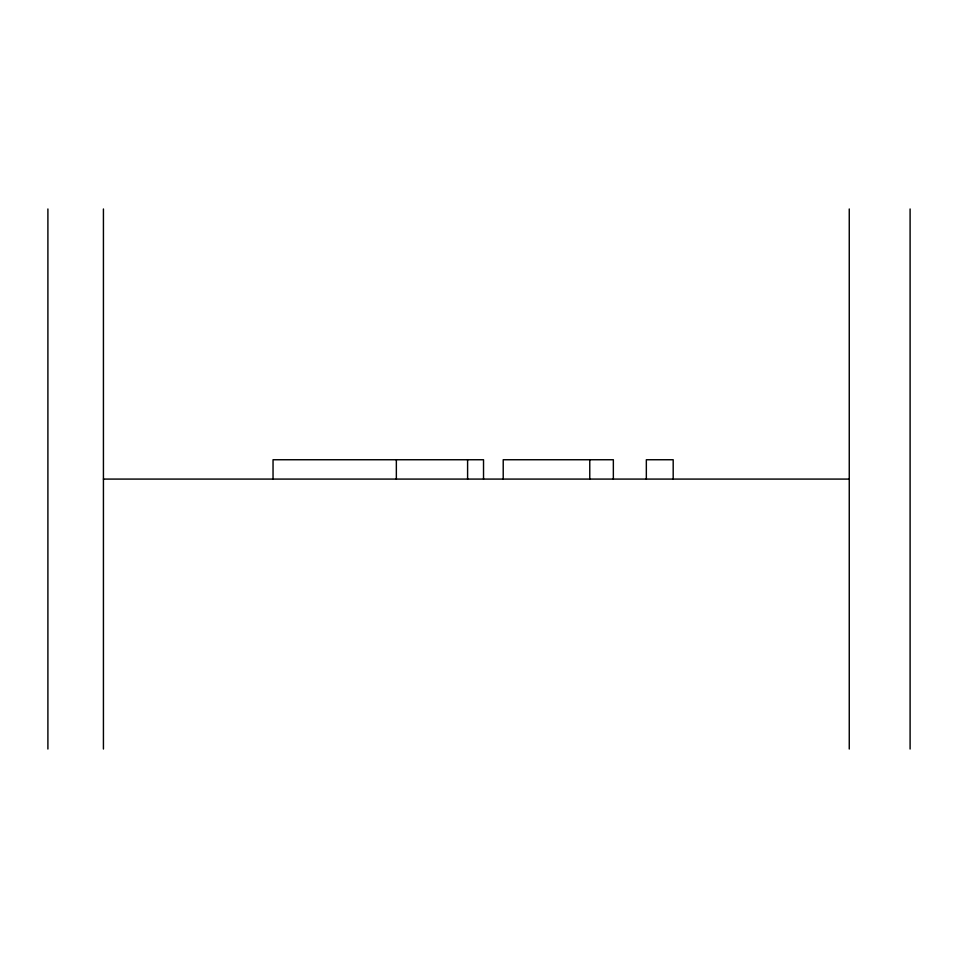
<?xml version="1.0" encoding="UTF-8"?>
<svg xmlns="http://www.w3.org/2000/svg" width="958" height="958" viewBox="0 0 958 958"><rect width="100%" height="100%" fill="white"/><g stroke="black" fill="none" stroke-linecap="round" stroke-linejoin="round"><path stroke-width="1.44" d="M103.428 479.084L849.255 479.084M910.1 208.976L910.1 749.024M849.255 208.976L849.255 749.024M673.187 479.084L673.187 459.744L646.339 459.744L646.339 479.084M613.348 479.084L613.348 459.744L503.213 459.744L503.213 479.084M589.769 459.744L589.769 479.084M483.527 479.084L483.527 459.744L273.042 459.744L273.042 479.084M467.6 459.744L467.6 479.084M396.349 459.744L396.349 479.084M103.428 208.976L103.428 749.024M47.9 208.976L47.9 749.024"/></g></svg>
